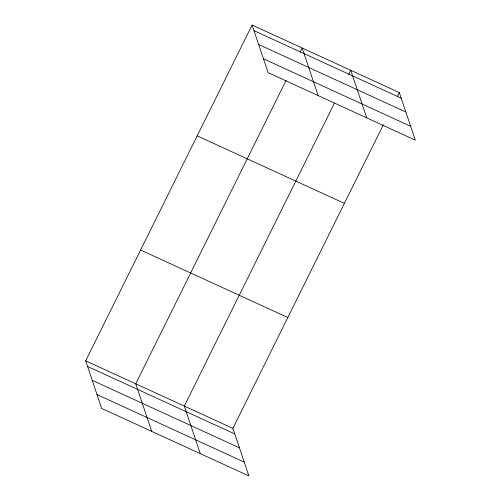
<?xml version="1.0" encoding="UTF-8"?>
<svg xmlns="http://www.w3.org/2000/svg" width="501" height="501" viewBox="0 0 501 501"><rect width="100%" height="100%" fill="white"/><g stroke="black" fill="none" stroke-linecap="round" stroke-linejoin="round"><path stroke-width="0.75" d="M383.321 124.824L232.884 428.361L248.903 475.95L101.69 408.434L85.671 360.845L252.097 25.05L399.31 92.566L415.329 140.155L268.116 72.639L252.097 25.05M286.159 80.266L135.727 383.804L151.74 431.392M300.068 52.21L302.153 48.002L318.166 95.597M334.392 103.25L184.305 406.079L200.319 453.668M348.646 74.492L350.731 70.284L366.745 117.873M397.224 96.774L399.31 92.566M253.982 30.649L401.195 98.165M258.648 44.508L405.86 112.024M263.451 58.786L410.663 126.296M197.181 135.865L344.387 203.375M140.593 250.03L287.806 317.546M85.671 360.845L232.884 428.361M87.556 366.444L234.769 433.96M92.222 380.303L239.434 447.819M97.025 394.581L244.237 462.091"/></g></svg>
